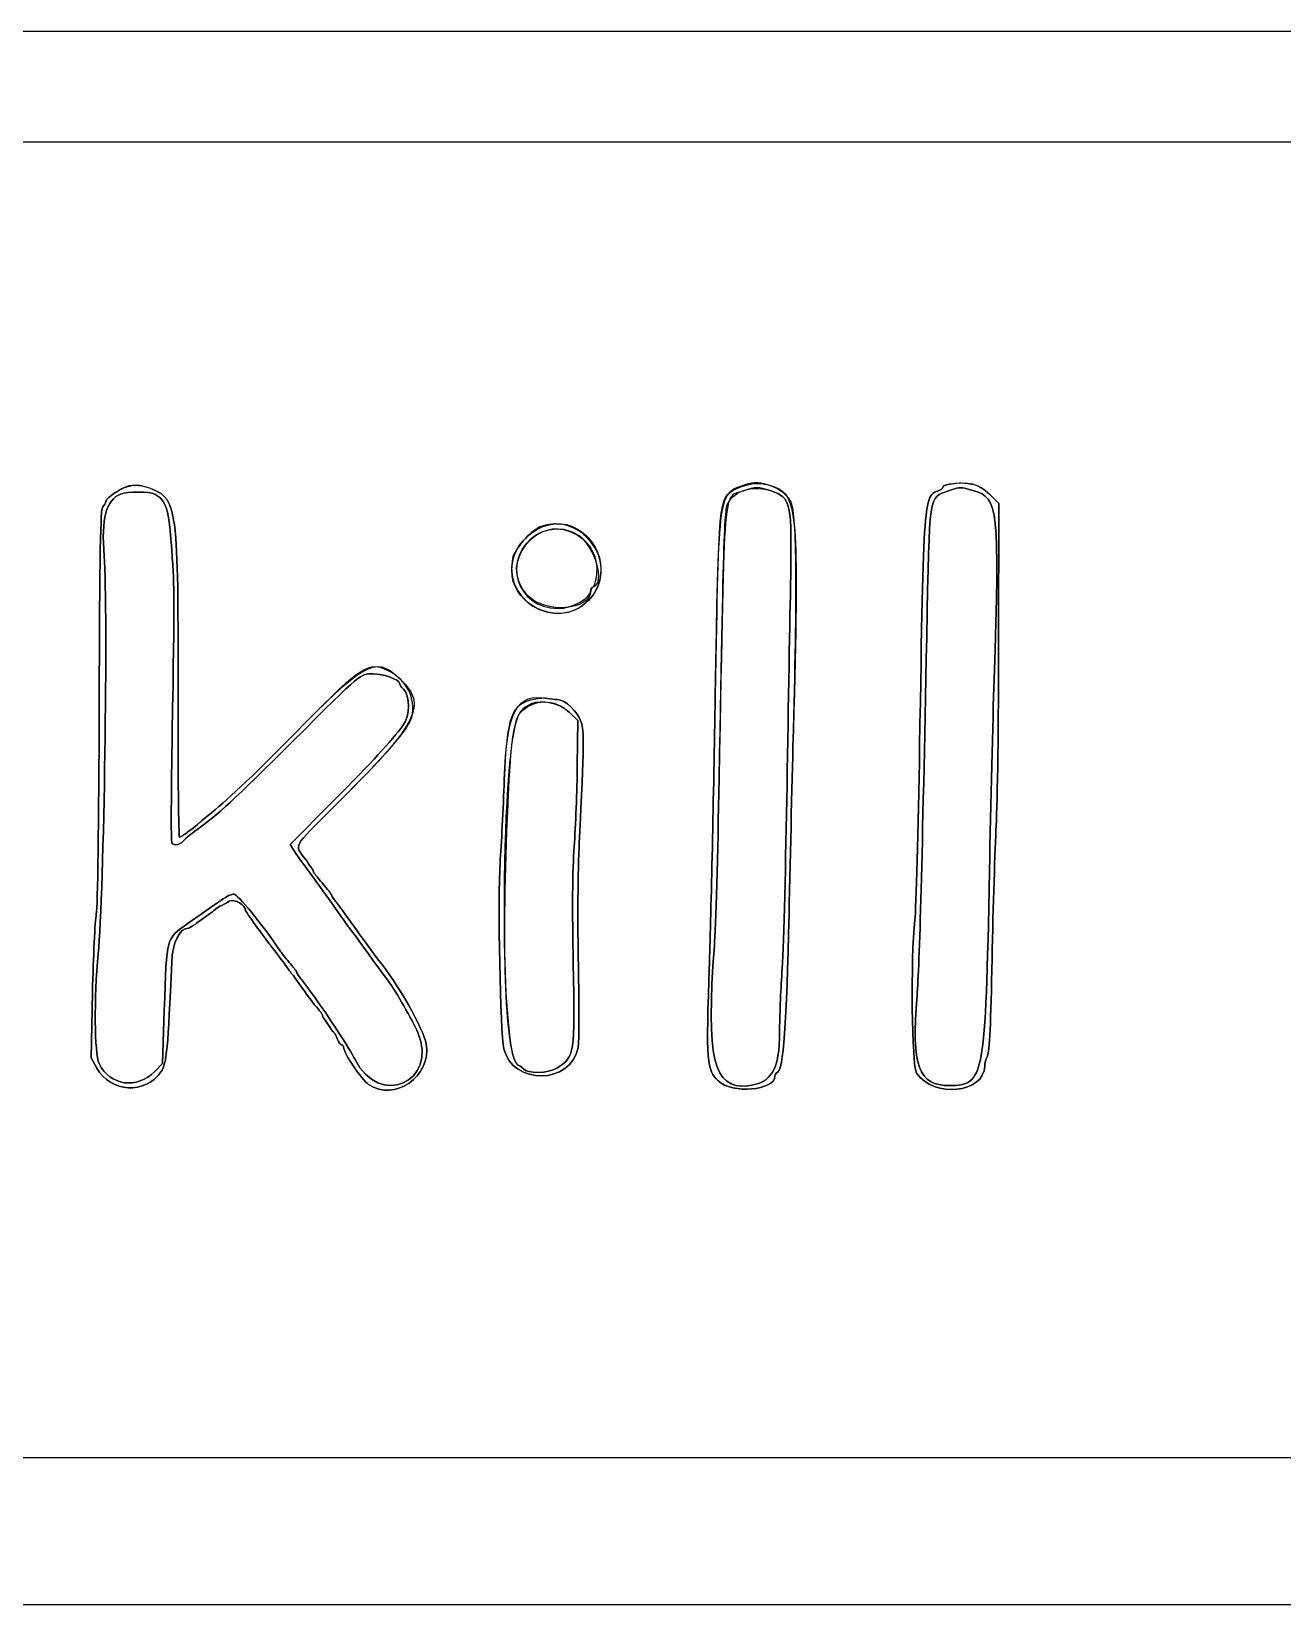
# Model space of a CAD drawing. Header units: millimetres. Extents: x -80 to 0, y -27 to 20.
# Drawn here: x -59.11 to -41.6, y -27 to -5 of the extents above; entities that cross this region are included whole.
import ezdxf

# ---------------------------------------------------------------- set-up
doc = ezdxf.new("R2010")
doc.units = ezdxf.units.MM
doc.layers.get('0').update_dxf_attribs({"linetype": 'CONTINUOUS'})

msp = doc.modelspace()

# ---------------------------------------------------------------- linework, layer by layer
for points in [[(0, -5), (-80, -5), (-80, -27), (0, -27)], [(-79.205, -15.746), (-79.205, -24.945), (-40.058, -24.945), (-0.911, -24.945), (-0.911, -15.746), (-0.911, -6.546), (-40.058, -6.546), (-79.205, -6.546)], [(-45.698, -11.476), (-45.571, -11.6), (-45.573, -13.567), (-45.571, -11.6)], [(-51.468, -15.264), (-51.46, -14.635), (-51.582, -14.519), (-51.46, -14.635)], [(-55.43, -16.458), (-55.486, -16.372), (-54.891, -15.773), (-55.486, -16.372)], [(-58.19, -19.498), (-58.27, -19.355), (-58.251, -18.439), (-58.27, -19.355)], [(-57.376, -19.541), (-57.271, -19.433), (-57.246, -18.69), (-57.271, -19.433)]]:
    msp.add_lwpolyline(points, close=True)
for points in [[(-57.837, -11.392), (-57.964, -11.461), (-58.066, -11.543), (-58.066, -11.577)], [(-57.992, -11.492), (-57.775, -11.329), (-57.629, -11.307), (-57.404, -11.404)], [(-57.404, -11.404), (-57.571, -11.332), (-57.72, -11.328), (-57.837, -11.392)], [(-57.404, -11.404), (-57.068, -11.548), (-57.049, -11.697), (-57.053, -14.286)], [(-57.053, -14.286), (-57.049, -11.697), (-57.068, -11.548), (-57.404, -11.404)], [(-49.111, -11.336), (-49.505, -11.481), (-49.488, -11.36), (-49.537, -14.294)], [(-49.537, -14.294), (-49.491, -11.542), (-49.489, -11.517), (-49.259, -11.402)], [(-49.143, -11.427), (-49.434, -11.532), (-49.404, -11.17), (-49.483, -15.452)], [(-49.339, -11.563), (-49.22, -11.401), (-48.99, -11.347), (-48.757, -11.426)], [(-49.259, -11.402), (-49.052, -11.298), (-48.839, -11.295), (-48.653, -11.394)], [(-48.757, -11.426), (-48.939, -11.364), (-48.972, -11.364), (-49.143, -11.427)], [(-48.481, -11.572), (-48.591, -11.381), (-48.909, -11.262), (-49.111, -11.336)], [(-48.485, -12.775), (-48.464, -11.562), (-48.471, -11.524), (-48.757, -11.426)], [(-48.757, -11.426), (-48.471, -11.524), (-48.464, -11.562), (-48.485, -12.775)], [(-48.653, -11.394), (-48.389, -11.534), (-48.366, -11.913), (-48.444, -14.767)], [(-46.678, -14.995), (-46.621, -11.488), (-46.621, -11.493), (-46.411, -11.422)], [(-46.411, -11.422), (-46.621, -11.493), (-46.621, -11.488), (-46.678, -14.995)], [(-46.275, -11.426), (-46.554, -11.525), (-46.538, -11.419), (-46.579, -13.48)], [(-46.579, -13.48), (-46.538, -11.419), (-46.554, -11.525), (-46.275, -11.426)], [(-46.411, -11.422), (-46.38, -11.411), (-46.354, -11.39), (-46.354, -11.374)], [(-46.354, -11.374), (-46.354, -11.39), (-46.38, -11.411), (-46.411, -11.422)], [(-46.354, -11.374), (-46.354, -11.349), (-46.273, -11.328), (-46.126, -11.314)], [(-46.264, -11.332), (-46.314, -11.34), (-46.354, -11.358), (-46.354, -11.374)], [(-45.919, -11.423), (-46.115, -11.366), (-46.104, -11.366), (-46.275, -11.426)], [(-46.275, -11.426), (-46.104, -11.366), (-46.115, -11.366), (-45.919, -11.423)], [(-45.698, -11.476), (-45.851, -11.326), (-45.99, -11.291), (-46.264, -11.332)], [(-46.126, -11.314), (-46.099, -11.312), (-46.02, -11.319), (-45.951, -11.33)], [(-45.951, -11.33), (-45.867, -11.344), (-45.783, -11.392), (-45.698, -11.476)], [(-45.636, -14.066), (-45.56, -11.672), (-45.576, -11.523), (-45.919, -11.423)], [(-45.919, -11.423), (-45.576, -11.523), (-45.56, -11.672), (-45.636, -14.066)], [(-58.157, -14.428), (-58.15, -12.279), (-58.139, -11.68), (-58.107, -11.648)], [(-58.107, -11.648), (-58.139, -11.68), (-58.15, -12.279), (-58.157, -14.428)], [(-58.107, -11.648), (-58.084, -11.626), (-58.066, -11.593), (-58.066, -11.577)], [(-58.066, -11.577), (-58.066, -11.593), (-58.084, -11.626), (-58.107, -11.648)], [(-57.858, -11.471), (-58.061, -11.554), (-58.129, -11.808), (-58.088, -12.336)], [(-58.088, -12.336), (-58.129, -11.808), (-58.061, -11.554), (-57.858, -11.471)], [(-58.066, -11.577), (-58.066, -11.56), (-58.033, -11.522), (-57.992, -11.492)], [(-57.381, -11.472), (-57.454, -11.433), (-57.761, -11.432), (-57.858, -11.471)], [(-57.858, -11.471), (-57.761, -11.432), (-57.454, -11.433), (-57.381, -11.472)], [(-57.143, -12.247), (-57.182, -11.673), (-57.216, -11.56), (-57.381, -11.472)], [(-57.381, -11.472), (-57.216, -11.56), (-57.182, -11.673), (-57.143, -12.247)], [(-49.483, -15.452), (-49.413, -11.677), (-49.413, -11.663), (-49.339, -11.563)], [(-48.444, -14.767), (-48.387, -12.695), (-48.399, -11.716), (-48.481, -11.572)], [(-52.38, -12.617), (-52.447, -12.115), (-51.871, -11.707), (-51.457, -11.963)], [(-51.99, -11.93), (-52.12, -11.982), (-52.353, -12.25), (-52.376, -12.373)], [(-52.038, -12.045), (-52.534, -12.37), (-52.328, -13.07), (-51.737, -13.07)], [(-52.165, -12.886), (-52.604, -12.412), (-52.004, -11.704), (-51.457, -12.05)], [(-51.194, -12.593), (-51.139, -12.129), (-51.656, -11.794), (-52.038, -12.045)], [(-51.232, -12.863), (-50.902, -12.376), (-51.442, -11.71), (-51.99, -11.93)], [(-51.457, -11.963), (-51.034, -12.224), (-51.03, -12.815), (-51.448, -13.064)], [(-51.457, -12.05), (-51.224, -12.197), (-51.074, -12.714), (-51.247, -12.771)], [(-57.136, -14.804), (-57.101, -12.803), (-57.101, -12.867), (-57.143, -12.247)], [(-57.143, -12.247), (-57.101, -12.867), (-57.101, -12.803), (-57.136, -14.804)], [(-58.088, -12.336), (-58.031, -13.08), (-58.09, -17.076), (-58.171, -17.899)], [(-58.171, -17.899), (-58.09, -17.076), (-58.031, -13.08), (-58.088, -12.336)], [(-52.376, -12.373), (-52.503, -13.05), (-51.617, -13.43), (-51.232, -12.863)], [(-51.448, -13.064), (-51.796, -13.272), (-52.326, -13.018), (-52.38, -12.617)], [(-51.247, -12.771), (-51.229, -12.765), (-51.205, -12.685), (-51.194, -12.593)], [(-51.28, -12.821), (-51.28, -13.101), (-51.923, -13.148), (-52.165, -12.886)], [(-51.737, -13.07), (-51.544, -13.07), (-51.28, -12.927), (-51.28, -12.821)], [(-51.28, -12.821), (-51.28, -12.8), (-51.265, -12.777), (-51.247, -12.771)], [(-51.247, -12.771), (-51.265, -12.777), (-51.28, -12.8), (-51.28, -12.821)], [(-48.537, -15.746), (-48.519, -14.678), (-48.495, -13.341), (-48.485, -12.775)], [(-48.485, -12.775), (-48.495, -13.341), (-48.519, -14.678), (-48.537, -15.746)], [(-46.579, -13.48), (-46.641, -16.6), (-46.68, -18.063), (-46.714, -18.479)], [(-46.714, -18.479), (-46.68, -18.063), (-46.641, -16.6), (-46.579, -13.48)], [(-45.573, -13.567), (-45.574, -14.648), (-45.589, -15.79), (-45.607, -16.104)], [(-45.607, -16.104), (-45.589, -15.79), (-45.574, -14.648), (-45.573, -13.567)], [(-54.323, -13.984), (-54.508, -13.984), (-54.462, -13.945), (-55.456, -14.934)], [(-55.456, -14.934), (-54.462, -13.945), (-54.508, -13.984), (-54.323, -13.984)], [(-55.279, -14.674), (-54.4, -13.782), (-54.262, -13.725), (-53.902, -14.102)], [(-54.115, -13.941), (-54.385, -13.808), (-54.492, -13.876), (-55.279, -14.674)], [(-53.955, -14.116), (-53.955, -14.064), (-54.179, -13.984), (-54.323, -13.984)], [(-54.323, -13.984), (-54.179, -13.984), (-53.955, -14.064), (-53.955, -14.116)], [(-53.785, -14.59), (-53.723, -14.325), (-53.852, -14.07), (-54.115, -13.941)], [(-45.701, -16.74), (-45.683, -15.825), (-45.654, -14.622), (-45.636, -14.066)], [(-45.636, -14.066), (-45.654, -14.622), (-45.683, -15.825), (-45.701, -16.74)], [(-57.053, -14.286), (-57.055, -15.376), (-57.046, -16.268), (-57.034, -16.268)], [(-57.034, -16.268), (-57.046, -16.268), (-57.055, -15.376), (-57.053, -14.286)], [(-53.902, -14.102), (-53.577, -14.442), (-53.722, -14.703), (-54.877, -15.847)], [(-53.901, -14.197), (-53.931, -14.167), (-53.955, -14.13), (-53.955, -14.116)], [(-53.955, -14.116), (-53.955, -14.13), (-53.931, -14.167), (-53.901, -14.197)], [(-53.904, -14.7), (-53.805, -14.568), (-53.803, -14.295), (-53.901, -14.197)], [(-53.901, -14.197), (-53.803, -14.295), (-53.805, -14.568), (-53.904, -14.7)], [(-49.619, -18.013), (-49.597, -17.331), (-49.56, -15.657), (-49.537, -14.294)], [(-49.537, -14.294), (-49.56, -15.657), (-49.597, -17.331), (-49.619, -18.013)], [(-58.198, -17.345), (-58.178, -17.235), (-58.162, -16.111), (-58.157, -14.428)], [(-58.157, -14.428), (-58.162, -16.111), (-58.178, -17.235), (-58.198, -17.345)], [(-52.49, -15.468), (-52.453, -14.501), (-52.316, -14.244), (-51.884, -14.329)], [(-52.072, -14.341), (-52.394, -14.405), (-52.456, -14.572), (-52.49, -15.468)], [(-52.112, -14.405), (-52.367, -14.518), (-52.396, -14.667), (-52.457, -16.184)], [(-52.265, -14.527), (-52.08, -14.33), (-51.786, -14.326), (-51.582, -14.519)], [(-51.582, -14.519), (-51.713, -14.396), (-51.968, -14.341), (-52.112, -14.405)], [(-51.884, -14.329), (-51.92, -14.322), (-52.004, -14.327), (-52.072, -14.341)], [(-51.884, -14.329), (-51.848, -14.336), (-51.786, -14.342), (-51.746, -14.342)], [(-51.746, -14.342), (-51.786, -14.342), (-51.848, -14.336), (-51.884, -14.329)], [(-51.746, -14.342), (-51.641, -14.343), (-51.461, -14.515), (-51.413, -14.662)], [(-51.413, -14.662), (-51.461, -14.515), (-51.641, -14.343), (-51.746, -14.342)], [(-56.583, -15.924), (-56.328, -15.719), (-55.982, -15.388), (-55.279, -14.674)], [(-55.279, -14.674), (-55.982, -15.388), (-56.328, -15.719), (-56.583, -15.924)], [(-54.891, -15.773), (-54.321, -15.199), (-54.087, -14.945), (-53.904, -14.7)], [(-53.904, -14.7), (-54.087, -14.945), (-54.321, -15.199), (-54.891, -15.773)], [(-54.877, -15.847), (-54.138, -15.114), (-53.823, -14.752), (-53.785, -14.59)], [(-52.294, -19.457), (-52.571, -19.355), (-52.544, -14.825), (-52.265, -14.527)], [(-51.413, -14.662), (-51.37, -14.793), (-51.372, -14.933), (-51.44, -16.349)], [(-51.44, -16.349), (-51.372, -14.933), (-51.37, -14.793), (-51.413, -14.662)], [(-57.141, -16.347), (-57.153, -16.317), (-57.15, -15.623), (-57.136, -14.804)], [(-57.136, -14.804), (-57.15, -15.623), (-57.153, -16.317), (-57.141, -16.347)], [(-55.456, -14.934), (-56.278, -15.752), (-56.497, -15.954), (-56.788, -16.162)], [(-56.788, -16.162), (-56.497, -15.954), (-56.278, -15.752), (-55.456, -14.934)], [(-48.444, -14.767), (-48.459, -15.332), (-48.487, -16.492), (-48.505, -17.344)], [(-48.505, -17.344), (-48.487, -16.492), (-48.459, -15.332), (-48.444, -14.767)], [(-46.745, -17.426), (-46.727, -17.264), (-46.697, -16.17), (-46.678, -14.995)], [(-46.678, -14.995), (-46.697, -16.17), (-46.727, -17.264), (-46.745, -17.426)], [(-51.512, -16.398), (-51.492, -16.12), (-51.472, -15.61), (-51.468, -15.264)], [(-51.468, -15.264), (-51.472, -15.61), (-51.492, -16.12), (-51.512, -16.398)], [(-52.548, -16.626), (-52.531, -16.384), (-52.504, -15.863), (-52.49, -15.468)], [(-52.49, -15.468), (-52.504, -15.863), (-52.531, -16.384), (-52.548, -16.626)], [(-49.483, -15.452), (-49.502, -16.501), (-49.533, -17.551), (-49.55, -17.785)], [(-49.55, -17.785), (-49.533, -17.551), (-49.502, -16.501), (-49.483, -15.452)], [(-48.604, -18.16), (-48.585, -17.899), (-48.555, -16.813), (-48.537, -15.746)], [(-48.537, -15.746), (-48.555, -16.813), (-48.585, -17.899), (-48.604, -18.16)], [(-56.761, -16.072), (-56.752, -16.062), (-56.672, -15.995), (-56.583, -15.924)], [(-56.583, -15.924), (-56.672, -15.995), (-56.752, -16.062), (-56.761, -16.072)], [(-54.877, -15.847), (-55.457, -16.422), (-55.429, -16.371), (-55.277, -16.571)], [(-55.277, -16.571), (-55.429, -16.371), (-55.457, -16.422), (-54.877, -15.847)], [(-57.034, -16.268), (-57.013, -16.268), (-56.794, -16.111), (-56.761, -16.072)], [(-56.761, -16.072), (-56.794, -16.111), (-57.013, -16.268), (-57.034, -16.268)], [(-56.788, -16.162), (-56.87, -16.221), (-56.945, -16.281), (-56.955, -16.296)], [(-56.955, -16.296), (-56.945, -16.281), (-56.87, -16.221), (-56.788, -16.162)], [(-52.457, -16.184), (-52.531, -18.023), (-52.463, -19.395), (-52.294, -19.457)], [(-45.607, -16.104), (-45.624, -16.418), (-45.65, -17.255), (-45.664, -17.964)], [(-45.664, -17.964), (-45.65, -17.255), (-45.624, -16.418), (-45.607, -16.104)], [(-56.955, -16.296), (-57.003, -16.369), (-57.121, -16.401), (-57.141, -16.347)], [(-57.141, -16.347), (-57.121, -16.401), (-57.003, -16.369), (-56.955, -16.296)], [(-55.35, -16.577), (-55.364, -16.559), (-55.4, -16.506), (-55.43, -16.458)], [(-55.43, -16.458), (-55.4, -16.506), (-55.364, -16.559), (-55.35, -16.577)], [(-51.525, -18.032), (-51.54, -17.3), (-51.535, -16.726), (-51.512, -16.398)], [(-51.512, -16.398), (-51.535, -16.726), (-51.54, -17.3), (-51.525, -18.032)], [(-51.44, -16.349), (-51.459, -16.726), (-51.465, -17.497), (-51.453, -18.062)], [(-51.453, -18.062), (-51.465, -17.497), (-51.459, -16.726), (-51.44, -16.349)], [(-54.808, -17.327), (-54.889, -17.206), (-55.244, -16.716), (-55.35, -16.577)], [(-55.35, -16.577), (-55.244, -16.716), (-54.889, -17.206), (-54.808, -17.327)], [(-55.277, -16.571), (-55.214, -16.653), (-55.162, -16.729), (-55.162, -16.74)], [(-55.162, -16.74), (-55.162, -16.729), (-55.214, -16.653), (-55.277, -16.571)], [(-52.495, -19.226), (-52.545, -19.007), (-52.584, -17.122), (-52.548, -16.626)], [(-52.548, -16.626), (-52.584, -17.122), (-52.545, -19.007), (-52.495, -19.226)], [(-55.162, -16.74), (-55.162, -16.751), (-55.148, -16.777), (-55.129, -16.799)], [(-55.129, -16.799), (-55.148, -16.777), (-55.162, -16.751), (-55.162, -16.74)], [(-55.129, -16.799), (-55.111, -16.821), (-55.053, -16.89), (-54.999, -16.953)], [(-54.999, -16.953), (-55.053, -16.89), (-55.111, -16.821), (-55.129, -16.799)], [(-46.256, -19.742), (-45.775, -19.742), (-45.756, -19.642), (-45.701, -16.74)], [(-45.701, -16.74), (-45.756, -19.642), (-45.775, -19.742), (-46.256, -19.742)], [(-56.911, -17.473), (-56.39, -17.1), (-56.339, -17.067), (-56.275, -17.067)], [(-56.275, -17.067), (-56.339, -17.067), (-56.39, -17.1), (-56.911, -17.473)], [(-56.108, -17.298), (-56.108, -17.214), (-56.265, -17.123), (-56.339, -17.165)], [(-56.339, -17.165), (-56.265, -17.123), (-56.108, -17.214), (-56.108, -17.298)], [(-56.275, -17.067), (-56.219, -17.067), (-55.89, -17.467), (-55.619, -17.866)], [(-55.619, -17.866), (-55.89, -17.467), (-56.219, -17.067), (-56.275, -17.067)], [(-54.999, -16.953), (-54.946, -17.015), (-54.902, -17.076), (-54.902, -17.086)], [(-54.902, -17.086), (-54.902, -17.076), (-54.946, -17.015), (-54.999, -16.953)], [(-54.902, -17.086), (-54.902, -17.097), (-54.876, -17.136), (-54.844, -17.173)], [(-54.844, -17.173), (-54.876, -17.136), (-54.902, -17.097), (-54.902, -17.086)], [(-58.251, -18.439), (-58.24, -17.936), (-58.217, -17.443), (-58.198, -17.345)], [(-58.198, -17.345), (-58.217, -17.443), (-58.24, -17.936), (-58.251, -18.439)], [(-56.663, -17.377), (-56.703, -17.404), (-56.769, -17.451), (-56.811, -17.483)], [(-56.811, -17.483), (-56.769, -17.451), (-56.703, -17.404), (-56.663, -17.377)], [(-56.553, -17.293), (-56.573, -17.312), (-56.623, -17.35), (-56.663, -17.377)], [(-56.663, -17.377), (-56.623, -17.35), (-56.573, -17.312), (-56.553, -17.293)], [(-56.467, -17.235), (-56.494, -17.248), (-56.533, -17.274), (-56.553, -17.293)], [(-56.553, -17.293), (-56.533, -17.274), (-56.494, -17.248), (-56.467, -17.235)], [(-56.339, -17.165), (-56.382, -17.19), (-56.44, -17.222), (-56.467, -17.235)], [(-56.467, -17.235), (-56.44, -17.222), (-56.382, -17.19), (-56.339, -17.165)], [(-55.757, -17.785), (-55.855, -17.662), (-56.108, -17.311), (-56.108, -17.298)], [(-56.108, -17.298), (-56.108, -17.311), (-55.855, -17.662), (-55.757, -17.785)], [(-54.844, -17.173), (-54.813, -17.21), (-54.765, -17.272), (-54.738, -17.312)], [(-54.738, -17.312), (-54.765, -17.272), (-54.813, -17.21), (-54.844, -17.173)], [(-54.673, -17.516), (-54.692, -17.494), (-54.752, -17.409), (-54.808, -17.327)], [(-54.808, -17.327), (-54.752, -17.409), (-54.692, -17.494), (-54.673, -17.516)], [(-54.738, -17.312), (-54.658, -17.429), (-54.285, -17.944), (-54.25, -17.986)], [(-54.25, -17.986), (-54.285, -17.944), (-54.658, -17.429), (-54.738, -17.312)], [(-48.505, -17.344), (-48.537, -18.876), (-48.585, -19.529), (-48.666, -19.556)], [(-48.666, -19.556), (-48.585, -19.529), (-48.537, -18.876), (-48.505, -17.344)], [(-57.246, -18.69), (-57.211, -17.634), (-57.229, -17.701), (-56.911, -17.473)], [(-56.911, -17.473), (-57.229, -17.701), (-57.211, -17.634), (-57.246, -18.69)], [(-56.906, -17.54), (-57.033, -17.54), (-57.132, -17.74), (-57.143, -18.018)], [(-57.143, -18.018), (-57.132, -17.74), (-57.033, -17.54), (-56.906, -17.54)], [(-56.811, -17.483), (-56.852, -17.514), (-56.895, -17.54), (-56.906, -17.54)], [(-56.906, -17.54), (-56.895, -17.54), (-56.852, -17.514), (-56.811, -17.483)], [(-54.38, -17.915), (-54.523, -17.718), (-54.655, -17.538), (-54.673, -17.516)], [(-54.673, -17.516), (-54.655, -17.538), (-54.523, -17.718), (-54.38, -17.915)], [(-46.72, -19.569), (-46.788, -19.466), (-46.805, -17.971), (-46.745, -17.426)], [(-46.745, -17.426), (-46.805, -17.971), (-46.788, -19.466), (-46.72, -19.569)], [(-55.61, -17.98), (-55.677, -17.89), (-55.743, -17.802), (-55.757, -17.785)], [(-55.757, -17.785), (-55.743, -17.802), (-55.677, -17.89), (-55.61, -17.98)], [(-49.55, -17.785), (-49.668, -19.361), (-49.565, -19.798), (-49.085, -19.745)], [(-49.085, -19.745), (-49.565, -19.798), (-49.668, -19.361), (-49.55, -17.785)], [(-58.171, -17.899), (-58.231, -18.516), (-58.225, -19.29), (-58.158, -19.433)], [(-58.158, -19.433), (-58.225, -19.29), (-58.231, -18.516), (-58.171, -17.899)], [(-57.143, -18.018), (-57.193, -19.214), (-57.214, -19.439), (-57.288, -19.546)], [(-57.288, -19.546), (-57.214, -19.439), (-57.193, -19.214), (-57.143, -18.018)], [(-55.619, -17.866), (-55.592, -17.906), (-55.53, -17.984), (-55.481, -18.041)], [(-55.481, -18.041), (-55.53, -17.984), (-55.592, -17.906), (-55.619, -17.866)], [(-55.461, -18.178), (-55.477, -18.159), (-55.544, -18.07), (-55.61, -17.98)], [(-55.61, -17.98), (-55.544, -18.07), (-55.477, -18.159), (-55.461, -18.178)], [(-54.094, -18.306), (-54.109, -18.289), (-54.238, -18.112), (-54.38, -17.915)], [(-54.38, -17.915), (-54.238, -18.112), (-54.109, -18.289), (-54.094, -18.306)], [(-54.25, -17.986), (-53.99, -18.297), (-53.616, -18.953), (-53.582, -19.16)], [(-53.582, -19.16), (-53.616, -18.953), (-53.99, -18.297), (-54.25, -17.986)], [(-51.754, -19.498), (-51.504, -19.343), (-51.498, -19.307), (-51.525, -18.032)], [(-51.525, -18.032), (-51.498, -19.307), (-51.504, -19.343), (-51.754, -19.498)], [(-49.495, -19.677), (-49.66, -19.517), (-49.666, -19.44), (-49.619, -18.013)], [(-49.619, -18.013), (-49.666, -19.44), (-49.66, -19.517), (-49.495, -19.677)], [(-45.664, -17.964), (-45.681, -18.861), (-45.701, -19.274), (-45.728, -19.324)], [(-45.728, -19.324), (-45.701, -19.274), (-45.681, -18.861), (-45.664, -17.964)], [(-55.481, -18.041), (-55.432, -18.097), (-55.391, -18.152), (-55.391, -18.163)], [(-55.391, -18.163), (-55.391, -18.152), (-55.432, -18.097), (-55.481, -18.041)], [(-55.308, -18.39), (-55.377, -18.292), (-55.446, -18.196), (-55.461, -18.178)], [(-55.461, -18.178), (-55.446, -18.196), (-55.377, -18.292), (-55.308, -18.39)], [(-55.391, -18.163), (-55.391, -18.173), (-55.365, -18.212), (-55.334, -18.249)], [(-55.334, -18.249), (-55.365, -18.212), (-55.391, -18.173), (-55.391, -18.163)], [(-55.334, -18.249), (-55.302, -18.286), (-55.255, -18.349), (-55.228, -18.389)], [(-55.228, -18.389), (-55.255, -18.349), (-55.302, -18.286), (-55.334, -18.249)], [(-51.453, -18.062), (-51.442, -18.628), (-51.443, -19.144), (-51.456, -19.209)], [(-51.456, -19.209), (-51.443, -19.144), (-51.442, -18.628), (-51.453, -18.062)], [(-48.637, -18.983), (-48.637, -18.79), (-48.622, -18.42), (-48.604, -18.16)], [(-48.604, -18.16), (-48.622, -18.42), (-48.637, -18.79), (-48.637, -18.983)], [(-55.148, -18.607), (-55.167, -18.585), (-55.239, -18.487), (-55.308, -18.39)], [(-55.308, -18.39), (-55.239, -18.487), (-55.167, -18.585), (-55.148, -18.607)], [(-55.228, -18.389), (-55.201, -18.428), (-55.155, -18.492), (-55.126, -18.53)], [(-55.126, -18.53), (-55.155, -18.492), (-55.201, -18.428), (-55.228, -18.389)], [(-53.701, -18.998), (-53.765, -18.847), (-54.024, -18.392), (-54.094, -18.306)], [(-54.094, -18.306), (-54.024, -18.392), (-53.765, -18.847), (-53.701, -18.998)], [(-46.714, -18.479), (-46.794, -19.481), (-46.699, -19.742), (-46.256, -19.742)], [(-46.256, -19.742), (-46.699, -19.742), (-46.794, -19.481), (-46.714, -18.479)], [(-55.032, -18.763), (-55.032, -18.745), (-55.061, -18.706), (-55.148, -18.607)], [(-55.148, -18.607), (-55.061, -18.706), (-55.032, -18.745), (-55.032, -18.763)], [(-55.126, -18.53), (-54.983, -18.72), (-54.638, -19.253), (-54.578, -19.376)], [(-54.578, -19.376), (-54.638, -19.253), (-54.983, -18.72), (-55.126, -18.53)], [(-54.865, -19.008), (-54.897, -18.982), (-55.032, -18.784), (-55.032, -18.763)], [(-55.032, -18.763), (-55.032, -18.784), (-54.897, -18.982), (-54.865, -19.008)], [(-54.822, -19.098), (-54.835, -19.057), (-54.854, -19.017), (-54.865, -19.008)], [(-54.865, -19.008), (-54.854, -19.017), (-54.835, -19.057), (-54.822, -19.098)], [(-54.769, -19.171), (-54.785, -19.171), (-54.809, -19.138), (-54.822, -19.098)], [(-54.822, -19.098), (-54.809, -19.138), (-54.785, -19.171), (-54.769, -19.171)], [(-54.578, -19.376), (-54.248, -20.059), (-53.404, -19.695), (-53.701, -18.998)], [(-53.701, -18.998), (-53.404, -19.695), (-54.248, -20.059), (-54.578, -19.376)], [(-49.085, -19.745), (-48.747, -19.708), (-48.638, -19.523), (-48.637, -18.983)], [(-48.637, -18.983), (-48.638, -19.523), (-48.747, -19.708), (-49.085, -19.745)], [(-54.738, -19.206), (-54.738, -19.187), (-54.752, -19.171), (-54.769, -19.171)], [(-54.769, -19.171), (-54.752, -19.171), (-54.738, -19.187), (-54.738, -19.206)], [(-54.388, -19.726), (-54.486, -19.659), (-54.738, -19.284), (-54.738, -19.206)], [(-54.738, -19.206), (-54.738, -19.284), (-54.486, -19.659), (-54.388, -19.726)], [(-53.582, -19.16), (-53.506, -19.612), (-54.024, -19.976), (-54.388, -19.726)], [(-54.388, -19.726), (-54.024, -19.976), (-53.506, -19.612), (-53.582, -19.16)], [(-51.456, -19.209), (-51.553, -19.73), (-52.377, -19.742), (-52.495, -19.226)], [(-52.495, -19.226), (-52.377, -19.742), (-51.553, -19.73), (-51.456, -19.209)], [(-45.728, -19.324), (-45.749, -19.363), (-45.767, -19.429), (-45.768, -19.471)], [(-45.768, -19.471), (-45.767, -19.429), (-45.749, -19.363), (-45.728, -19.324)], [(-57.288, -19.546), (-57.509, -19.869), (-57.999, -19.843), (-58.19, -19.498)], [(-58.19, -19.498), (-57.999, -19.843), (-57.509, -19.869), (-57.288, -19.546)], [(-58.158, -19.433), (-58.01, -19.747), (-57.627, -19.8), (-57.376, -19.541)], [(-57.376, -19.541), (-57.627, -19.8), (-58.01, -19.747), (-58.158, -19.433)], [(-52.294, -19.457), (-52.266, -19.467), (-52.233, -19.49), (-52.222, -19.507)], [(-52.222, -19.507), (-52.233, -19.49), (-52.266, -19.467), (-52.294, -19.457)], [(-52.222, -19.507), (-52.173, -19.579), (-51.876, -19.573), (-51.754, -19.498)], [(-51.754, -19.498), (-51.876, -19.573), (-52.173, -19.579), (-52.222, -19.507)], [(-48.666, -19.556), (-48.686, -19.562), (-48.703, -19.587), (-48.703, -19.611)], [(-48.703, -19.611), (-48.703, -19.587), (-48.686, -19.562), (-48.666, -19.556)], [(-45.768, -19.471), (-45.773, -19.849), (-46.486, -19.923), (-46.72, -19.569)], [(-46.72, -19.569), (-46.486, -19.923), (-45.773, -19.849), (-45.768, -19.471)], [(-48.703, -19.611), (-48.703, -19.812), (-49.305, -19.862), (-49.495, -19.677)], [(-49.495, -19.677), (-49.305, -19.862), (-48.703, -19.812), (-48.703, -19.611)]]:
    msp.add_open_spline(points, degree=3)

doc.saveas('drawing.dxf')
